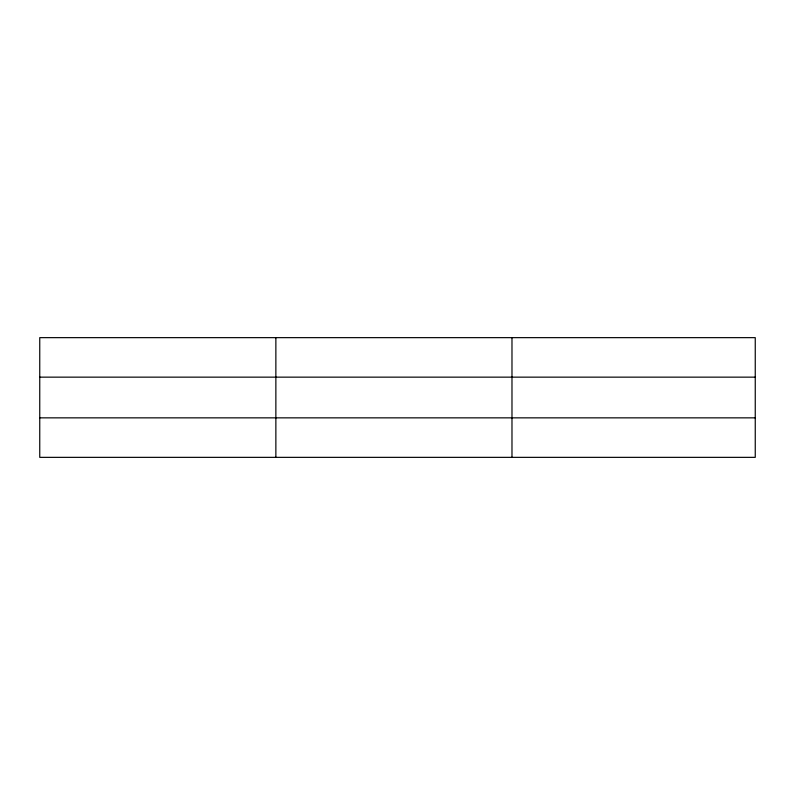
<?xml version="1.0" encoding="UTF-8"?>
<svg xmlns="http://www.w3.org/2000/svg" width="795" height="795" viewBox="0 0 795 795"><rect width="100%" height="100%" fill="white"/><g stroke="black" fill="none" stroke-linecap="round" stroke-linejoin="round"><path stroke-width="1.19" d="M275.865 337.646L275.865 457.354M511.98 337.646L511.98 457.354M755.25 417.852L755.25 457.354L39.75 457.354L39.75 337.646L755.25 337.646L755.25 417.852L39.75 417.852M39.75 377.148L755.25 377.148"/></g></svg>
